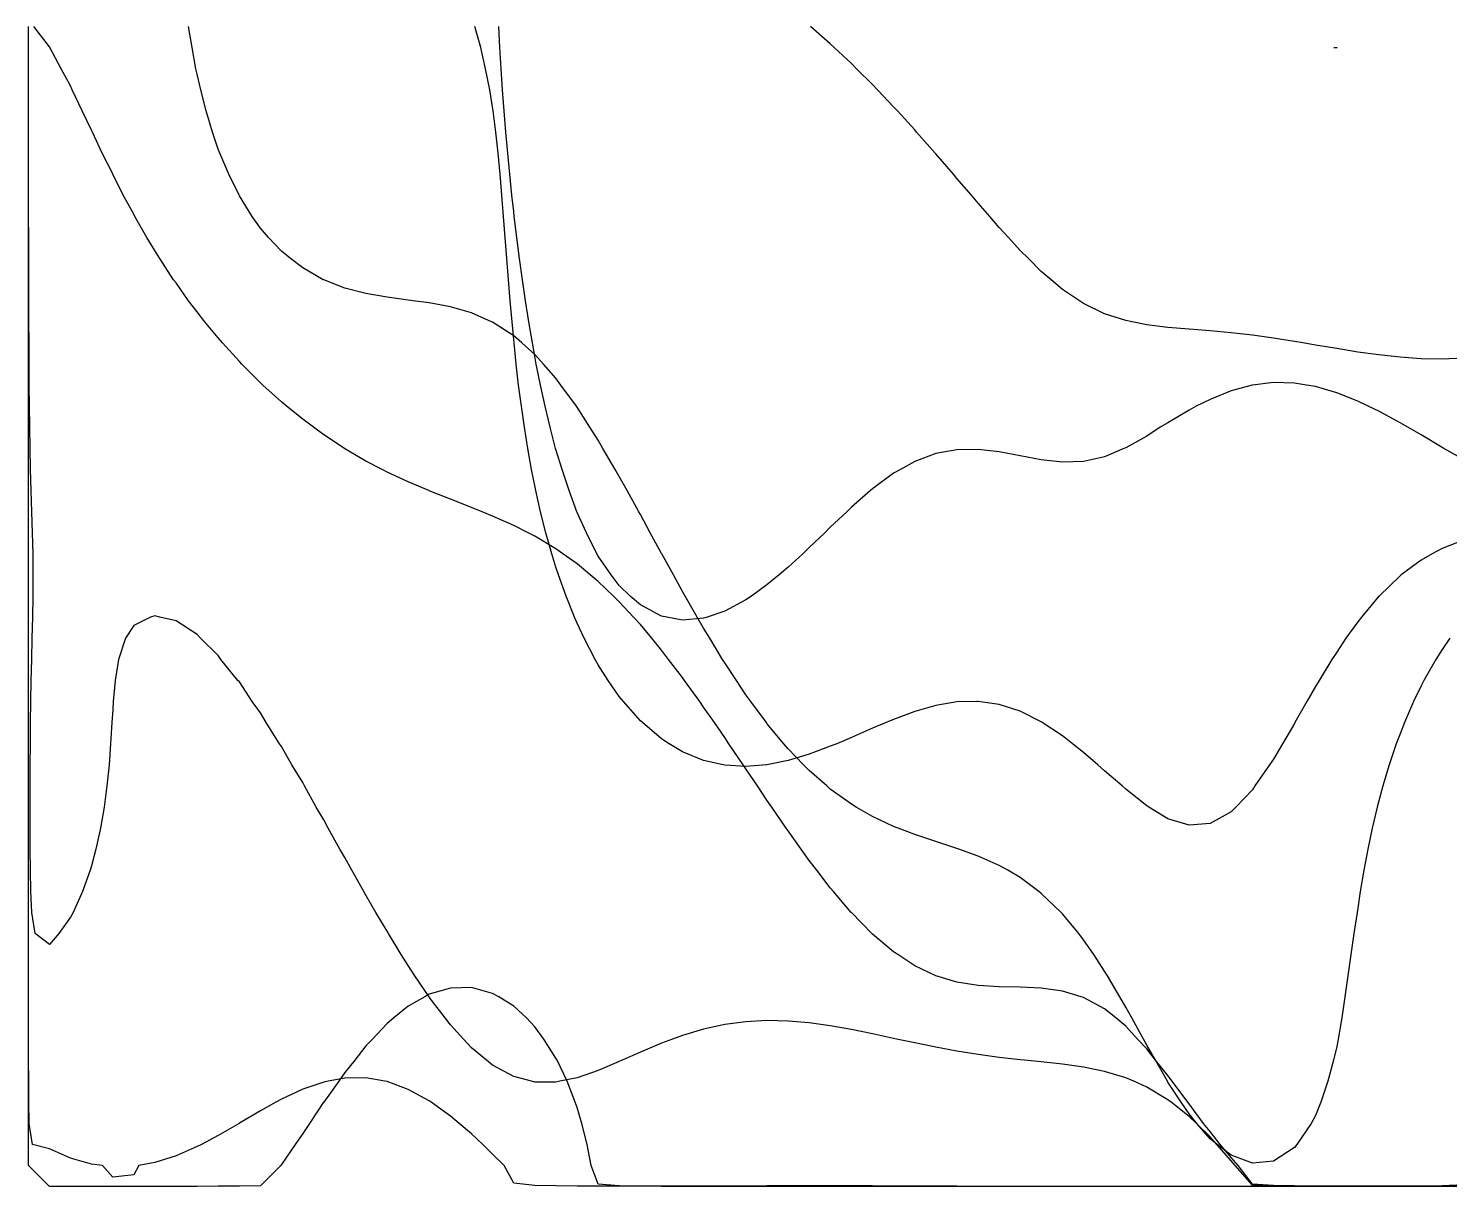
# Model space of a CAD drawing. Header units: metres. Extents: x 350990 to 353010, y 7454990 to 7457010.
# Drawn here: x 350990 to 351663, y 7454990 to 7455539 of the extents above; entities that cross this region are included whole.
import ezdxf

# ---------------------------------------------------------------- set-up
doc = ezdxf.new("R2010")
doc.units = ezdxf.units.M

msp = doc.modelspace()

# ---------------------------------------------------------------- linework, layer by layer
at = {"layer": 'PHY_RL800'}
msp.add_polyline3d([(351610, 7455529.834, 800), (351608.579, 7455530, 800), (351610, 7455530.047, 800), (351610.133, 7455530, 800)], close=True, dxfattribs=at)
at = {"layer": 'PRO_RL1000'}
msp.add_polyline3d([(351670, 7455296.542, 1000), (351660, 7455292.592, 1000), (351655.172, 7455290, 1000), (351650, 7455287.005, 1000), (351640.582, 7455280, 1000), (351640, 7455279.53, 1000), (351630.113, 7455270, 1000), (351630, 7455269.881, 1000), (351621.652, 7455260, 1000), (351620, 7455257.861, 1000), (351614.316, 7455250, 1000), (351610, 7455243.481, 1000), (351607.731, 7455240, 1000), (351601.658, 7455230, 1000), (351600, 7455227.087, 1000), (351595.786, 7455220, 1000), (351590.204, 7455210, 1000), (351590, 7455209.619, 1000), (351584.233, 7455200, 1000), (351580, 7455192.66, 1000), (351578.141, 7455190, 1000), (351571.243, 7455180, 1000), (351570, 7455178.184, 1000), (351562.164, 7455170, 1000), (351560, 7455167.778, 1000), (351550, 7455162.195, 1000), (351540, 7455161.322, 1000), (351530, 7455164.451, 1000), (351520.892, 7455170, 1000), (351520, 7455170.516, 1000), (351510, 7455178.444, 1000), (351508.298, 7455180, 1000), (351500, 7455187.179, 1000), (351496.854, 7455190, 1000), (351490, 7455195.837, 1000), (351484.836, 7455200, 1000), (351480, 7455203.722, 1000), (351470.477, 7455210, 1000), (351470, 7455210.303, 1000), (351460, 7455215.355, 1000), (351450, 7455218.576, 1000), (351440.057, 7455220, 1000), (351440, 7455220.008, 1000), (351439.664, 7455220, 1000), (351430, 7455219.789, 1000), (351420, 7455218.129, 1000), (351410, 7455215.285, 1000), (351400, 7455211.548, 1000), (351396.485, 7455210, 1000), (351390, 7455207.352, 1000), (351380, 7455202.992, 1000), (351373.037, 7455200, 1000), (351370, 7455198.775, 1000), (351360, 7455195.072, 1000), (351350, 7455192.064, 1000), (351340, 7455190.023, 1000), (351339.715, 7455190, 1000), (351330, 7455189.233, 1000), (351320, 7455189.839, 1000), (351319.26, 7455190, 1000), (351310, 7455192.108, 1000), (351300, 7455196.203, 1000), (351293.692, 7455200, 1000), (351290, 7455202.364, 1000), (351281.01, 7455210, 1000), (351280, 7455210.922, 1000), (351271.952, 7455220, 1000), (351270, 7455222.391, 1000), (351264.699, 7455230, 1000), (351260, 7455237.388, 1000), (351258.522, 7455240, 1000), (351253.337, 7455250, 1000), (351250, 7455257.097, 1000), (351248.739, 7455260, 1000), (351244.779, 7455270, 1000), (351241.206, 7455280, 1000), (351240, 7455283.731, 1000), (351238.059, 7455290, 1000), (351235.263, 7455300, 1000), (351232.747, 7455310, 1000), (351230.487, 7455320, 1000), (351230, 7455322.414, 1000), (351228.476, 7455330, 1000), (351226.676, 7455340, 1000), (351225.065, 7455350, 1000), (351223.624, 7455360, 1000), (351222.335, 7455370, 1000), (351221.182, 7455380, 1000), (351220.148, 7455390, 1000), (351220, 7455391.623, 1000), (351219.195, 7455400, 1000), (351218.318, 7455410, 1000), (351217.504, 7455420, 1000), (351216.73, 7455430, 1000), (351215.976, 7455440, 1000), (351215.215, 7455450, 1000), (351214.422, 7455460, 1000), (351213.567, 7455470, 1000), (351212.615, 7455480, 1000), (351211.53, 7455490, 1000), (351210.271, 7455500, 1000), (351210, 7455501.903, 1000), (351208.661, 7455510, 1000), (351206.699, 7455520, 1000), (351204.345, 7455530, 1000), (351201.523, 7455540, 1000)], dxfattribs=at)
at = {"layer": 'PRO_RL1100'}
msp.add_polyline3d([(351670, 7455334.68, 1100), (351660.811, 7455340, 1100), (351660, 7455340.486, 1100), (351650, 7455346.389, 1100), (351643.669, 7455350, 1100), (351640, 7455352.179, 1100), (351630, 7455357.605, 1100), (351624.922, 7455360, 1100), (351620, 7455362.422, 1100), (351610, 7455366.385, 1100), (351600, 7455369.308, 1100), (351595.707, 7455370, 1100), (351590, 7455370.954, 1100), (351580, 7455371.211, 1100), (351570, 7455370.032, 1100), (351569.867, 7455370, 1100), (351560, 7455367.314, 1100), (351550, 7455363.259, 1100), (351543.416, 7455360, 1100), (351540, 7455358.073, 1100), (351530, 7455352.081, 1100), (351526.369, 7455350, 1100), (351520, 7455345.874, 1100), (351510, 7455340.341, 1100), (351509.137, 7455340, 1100), (351500, 7455336.05, 1100), (351490, 7455333.757, 1100), (351480, 7455333.43, 1100), (351470, 7455334.587, 1100), (351460, 7455336.494, 1100), (351450, 7455338.361, 1100), (351440, 7455339.489, 1100), (351430, 7455339.334, 1100), (351420, 7455337.525, 1100), (351410, 7455333.846, 1100), (351403.245, 7455330, 1100), (351400, 7455328.244, 1100), (351390, 7455320.884, 1100), (351389.04, 7455320, 1100), (351380, 7455312.19, 1100), (351377.822, 7455310, 1100), (351370, 7455302.686, 1100), (351367.382, 7455300, 1100), (351360, 7455292.988, 1100), (351356.957, 7455290, 1100), (351350, 7455283.687, 1100), (351345.802, 7455280, 1100), (351340, 7455275.286, 1100), (351332.699, 7455270, 1100), (351330, 7455268.186, 1100), (351320, 7455262.838, 1100), (351311.605, 7455260, 1100), (351310, 7455259.492, 1100), (351300, 7455258.621, 1100), (351292.628, 7455260, 1100), (351290, 7455260.518, 1100), (351280, 7455265.784, 1100), (351275.24, 7455270, 1100), (351270, 7455274.95, 1100), (351266.241, 7455280, 1100), (351260, 7455288.994, 1100), (351259.46, 7455290, 1100), (351254.453, 7455300, 1100), (351250, 7455309.581, 1100), (351249.839, 7455310, 1100), (351246.257, 7455320, 1100), (351242.926, 7455330, 1100), (351240, 7455339.442, 1100), (351239.849, 7455340, 1100), (351237.327, 7455350, 1100), (351234.971, 7455360, 1100), (351232.768, 7455370, 1100), (351230.705, 7455380, 1100), (351230, 7455383.666, 1100), (351228.878, 7455390, 1100), (351227.217, 7455400, 1100), (351225.653, 7455410, 1100), (351224.18, 7455420, 1100), (351222.792, 7455430, 1100), (351221.487, 7455440, 1100), (351220.263, 7455450, 1100), (351220, 7455452.325, 1100), (351219.151, 7455460, 1100), (351218.119, 7455470, 1100), (351217.157, 7455480, 1100), (351216.265, 7455490, 1100), (351215.447, 7455500, 1100), (351214.707, 7455510, 1100), (351214.048, 7455520, 1100), (351213.476, 7455530, 1100), (351212.996, 7455540, 1100)], dxfattribs=at)
at = {"layer": 'PRO_RL1200'}
msp.add_polyline3d([(351670, 7455382.72, 1200), (351660, 7455382.364, 1200), (351650, 7455382.544, 1200), (351640, 7455383.211, 1200), (351630, 7455384.288, 1200), (351620, 7455385.684, 1200), (351610, 7455387.293, 1200), (351600, 7455389.001, 1200), (351593.986, 7455390, 1200), (351590, 7455390.694, 1200), (351580, 7455392.262, 1200), (351570, 7455393.636, 1200), (351560, 7455394.776, 1200), (351550, 7455395.698, 1200), (351540, 7455396.494, 1200), (351530, 7455397.358, 1200), (351520, 7455398.598, 1200), (351512.988, 7455400, 1200), (351510, 7455400.613, 1200), (351500, 7455403.8, 1200), (351490, 7455408.701, 1200), (351488.086, 7455410, 1200), (351480, 7455415.382, 1200), (351474.652, 7455420, 1200), (351470, 7455423.885, 1200), (351463.957, 7455430, 1200), (351460, 7455433.836, 1200), (351454.486, 7455440, 1200), (351450, 7455444.781, 1200), (351445.582, 7455450, 1200), (351440, 7455456.284, 1200), (351436.92, 7455460, 1200), (351430, 7455467.985, 1200), (351428.322, 7455470, 1200), (351420, 7455479.617, 1200), (351419.673, 7455480, 1200), (351410.876, 7455490, 1200), (351410, 7455490.974, 1200), (351401.797, 7455500, 1200), (351400, 7455501.957, 1200), (351392.351, 7455510, 1200), (351390, 7455512.478, 1200), (351382.433, 7455520, 1200), (351380, 7455522.46, 1200), (351371.906, 7455530, 1200), (351370, 7455531.834, 1200), (351360.579, 7455540, 1200)], dxfattribs=at)
at = {"layer": 'PRO_RL500'}
msp.add_polyline3d([(351670, 7454990.048, 500), (351660, 7454990.05, 500), (351650, 7454990.051, 500), (351640, 7454990.052, 500), (351630, 7454990.053, 500), (351620, 7454990.052, 500), (351610, 7454990.052, 500), (351600, 7454990.051, 500), (351590, 7454990.049, 500), (351580, 7454990.048, 500), (351570, 7454990.046, 500), (351560, 7454990.045, 500), (351550, 7454990.044, 500), (351540, 7454990.043, 500), (351530, 7454990.042, 500), (351520, 7454990.042, 500), (351510, 7454990.042, 500), (351500, 7454990.042, 500), (351490, 7454990.043, 500), (351480, 7454990.044, 500), (351470, 7454990.045, 500), (351460, 7454990.046, 500), (351450, 7454990.047, 500), (351440, 7454990.049, 500), (351430, 7454990.051, 500), (351420, 7454990.052, 500), (351410, 7454990.054, 500), (351400, 7454990.055, 500), (351390, 7454990.057, 500), (351380, 7454990.058, 500), (351370, 7454990.06, 500), (351360, 7454990.062, 500), (351350, 7454990.065, 500), (351340, 7454990.069, 500), (351330, 7454990.074, 500), (351320, 7454990.082, 500), (351310, 7454990.093, 500), (351300, 7454990.11, 500), (351290, 7454990.138, 500), (351280, 7454990.192, 500), (351270, 7454990.33, 500), (351260, 7454991.229, 500), (351256.761, 7455000, 500), (351254.774, 7455010, 500), (351252.284, 7455020, 500), (351250, 7455027.545, 500), (351249.185, 7455030, 500), (351245.252, 7455040, 500), (351240.539, 7455050, 500), (351240, 7455051.001, 500), (351234.269, 7455060, 500), (351230, 7455065.8, 500), (351225.999, 7455070, 500), (351220, 7455075.594, 500), (351212.873, 7455080, 500), (351210, 7455081.616, 500), (351200, 7455084.356, 500), (351190, 7455084.179, 500), (351180, 7455081.229, 500), (351177.816, 7455080, 500), (351170, 7455075.544, 500), (351163.231, 7455070, 500), (351160, 7455067.322, 500), (351153.066, 7455060, 500), (351150, 7455056.733, 500), (351144.643, 7455050, 500), (351140, 7455044.138, 500), (351137.057, 7455040, 500), (351130, 7455030.09, 500), (351129.939, 7455030, 500), (351123.224, 7455020, 500), (351120, 7455015.263, 500), (351116.476, 7455010, 500), (351110, 7455000.523, 500), (351109.633, 7455000, 500), (351100, 7454990.479, 500), (351090, 7454990.247, 500), (351080, 7454990.172, 500), (351070, 7454990.136, 500), (351060, 7454990.116, 500), (351050, 7454990.105, 500), (351040, 7454990.099, 500), (351030, 7454990.096, 500), (351020, 7454990.096, 500), (351010, 7454990.098, 500), (351000, 7454990.103, 500), (350990.103, 7455000, 500), (350990.089, 7455010, 500), (350990.08, 7455020, 500), (350990.072, 7455030, 500), (350990.066, 7455040, 500), (350990.062, 7455050, 500), (350990.058, 7455060, 500), (350990.055, 7455070, 500), (350990.052, 7455080, 500), (350990.05, 7455090, 500), (350990.048, 7455100, 500), (350990.047, 7455110, 500), (350990.045, 7455120, 500), (350990.044, 7455130, 500), (350990.044, 7455140, 500), (350990.043, 7455150, 500), (350990.043, 7455160, 500), (350990.042, 7455170, 500), (350990.042, 7455180, 500), (350990.042, 7455190, 500), (350990.042, 7455200, 500), (350990.042, 7455210, 500), (350990.042, 7455220, 500), (350990.043, 7455230, 500), (350990.043, 7455240, 500), (350990.044, 7455250, 500), (350990.044, 7455260, 500), (350990.045, 7455270, 500), (350990.046, 7455280, 500), (350990.047, 7455290, 500), (350990.047, 7455300, 500), (350990.048, 7455310, 500), (350990.049, 7455320, 500), (350990.05, 7455330, 500), (350990.051, 7455340, 500), (350990.052, 7455350, 500), (350990.053, 7455360, 500), (350990.054, 7455370, 500), (350990.054, 7455380, 500), (350990.055, 7455390, 500), (350990.055, 7455400, 500), (350990.055, 7455410, 500), (350990.055, 7455420, 500), (350990.055, 7455430, 500), (350990.055, 7455440, 500), (350990.055, 7455450, 500), (350990.054, 7455460, 500), (350990.053, 7455470, 500), (350990.052, 7455480, 500), (350990.051, 7455490, 500), (350990.05, 7455500, 500), (350990.048, 7455510, 500), (350990.047, 7455520, 500), (350990.045, 7455530, 500), (350990.044, 7455540, 500)], dxfattribs=at)
at = {"layer": 'PRO_RL600'}
msp.add_polyline3d([(351670, 7454990.088, 600), (351660, 7454990.092, 600), (351650, 7454990.097, 600), (351640, 7454990.103, 600), (351630, 7454990.11, 600), (351620, 7454990.117, 600), (351610, 7454990.124, 600), (351600, 7454990.129, 600), (351590, 7454990.132, 600), (351580, 7454990.132, 600), (351570, 7454990.13, 600), (351560, 7454990.127, 600), (351550, 7454990.122, 600), (351540, 7454990.117, 600), (351530, 7454990.113, 600), (351520, 7454990.109, 600), (351510, 7454990.107, 600), (351500, 7454990.106, 600), (351490, 7454990.107, 600), (351480, 7454990.11, 600), (351470, 7454990.115, 600), (351460, 7454990.123, 600), (351450, 7454990.134, 600), (351440, 7454990.15, 600), (351430, 7454990.17, 600), (351420, 7454990.197, 600), (351410, 7454990.232, 600), (351400, 7454990.275, 600), (351390, 7454990.323, 600), (351380, 7454990.368, 600), (351370, 7454990.4, 600), (351360, 7454990.407, 600), (351350, 7454990.389, 600), (351340, 7454990.355, 600), (351330, 7454990.317, 600), (351320, 7454990.283, 600), (351310, 7454990.256, 600), (351300, 7454990.237, 600), (351290, 7454990.226, 600), (351280, 7454990.223, 600), (351270, 7454990.231, 600), (351260, 7454990.251, 600), (351250, 7454990.292, 600), (351240, 7454990.377, 600), (351230, 7454990.586, 600), (351220, 7454991.606, 600), (351215.521, 7455000, 600), (351210, 7455005.434, 600), (351205.34, 7455010, 600), (351200, 7455014.976, 600), (351194.213, 7455020, 600), (351190, 7455023.497, 600), (351180.93, 7455030, 600), (351180, 7455030.642, 600), (351170, 7455036.122, 600), (351160, 7455039.807, 600), (351158.936, 7455040, 600), (351150, 7455041.59, 600), (351140, 7455041.49, 600), (351132.113, 7455040, 600), (351130, 7455039.61, 600), (351120, 7455036.184, 600), (351110, 7455031.504, 600), (351107.329, 7455030, 600), (351100, 7455025.998, 600), (351090, 7455020.083, 600), (351089.862, 7455020, 600), (351080, 7455014.289, 600), (351071.977, 7455010, 600), (351070, 7455008.981, 600), (351060, 7455004.602, 600), (351050, 7455001.394, 600), (351042.3, 7455000, 600), (351040, 7454995.684, 600), (351030, 7454994.447, 600), (351025.114, 7455000, 600), (351020, 7455000.684, 600), (351010, 7455003.585, 600), (351000, 7455007.9, 600), (350991.954, 7455010, 600), (350990.415, 7455020, 600), (350990.236, 7455030, 600), (350990.168, 7455040, 600), (350990.131, 7455050, 600), (350990.109, 7455060, 600), (350990.094, 7455070, 600), (350990.084, 7455080, 600), (350990.076, 7455090, 600), (350990.07, 7455100, 600), (350990.066, 7455110, 600), (350990.062, 7455120, 600), (350990.059, 7455130, 600), (350990.057, 7455140, 600), (350990.056, 7455150, 600), (350990.055, 7455160, 600), (350990.054, 7455170, 600), (350990.053, 7455180, 600), (350990.053, 7455190, 600), (350990.053, 7455200, 600), (350990.054, 7455210, 600), (350990.054, 7455220, 600), (350990.055, 7455230, 600), (350990.056, 7455240, 600), (350990.058, 7455250, 600), (350990.059, 7455260, 600), (350990.061, 7455270, 600), (350990.063, 7455280, 600), (350990.065, 7455290, 600), (350990.067, 7455300, 600), (350990.07, 7455310, 600), (350990.073, 7455320, 600), (350990.076, 7455330, 600), (350990.079, 7455340, 600), (350990.081, 7455350, 600), (350990.084, 7455360, 600), (350990.087, 7455370, 600), (350990.09, 7455380, 600), (350990.092, 7455390, 600), (350990.094, 7455400, 600), (350990.095, 7455410, 600), (350990.096, 7455420, 600), (350990.096, 7455430, 600), (350990.095, 7455440, 600), (350990.094, 7455450, 600), (350990.092, 7455460, 600), (350990.09, 7455470, 600), (350990.087, 7455480, 600), (350990.085, 7455490, 600), (350990.082, 7455500, 600), (350990.078, 7455510, 600), (350990.075, 7455520, 600), (350990.072, 7455530, 600), (350990.069, 7455540, 600)], dxfattribs=at)
at = {"layer": 'PRO_RL700'}
msp.add_polyline3d([(351670, 7454990.093, 700), (351660, 7454990.09, 700), (351650, 7454990.091, 700), (351640, 7454990.095, 700), (351630, 7454990.102, 700), (351620, 7454990.115, 700), (351610, 7454990.135, 700), (351600, 7454990.169, 700), (351590, 7454990.228, 700), (351580, 7454990.356, 700), (351570, 7454990.784, 700), (351561.867, 7455000, 700), (351560, 7455002.315, 700), (351553.208, 7455010, 700), (351550, 7455013.61, 700), (351543.476, 7455020, 700), (351540, 7455023.338, 700), (351531.59, 7455030, 700), (351530, 7455031.22, 700), (351520, 7455037.233, 700), (351513.773, 7455040, 700), (351510, 7455041.598, 700), (351500, 7455044.608, 700), (351490, 7455046.648, 700), (351480, 7455048.067, 700), (351470, 7455049.17, 700), (351462.019, 7455050, 700), (351460, 7455050.199, 700), (351450, 7455051.319, 700), (351440, 7455052.65, 700), (351430, 7455054.24, 700), (351420, 7455056.081, 700), (351410, 7455058.125, 700), (351401.335, 7455060, 700), (351400, 7455060.283, 700), (351390, 7455062.427, 700), (351380, 7455064.458, 700), (351370, 7455066.24, 700), (351360, 7455067.635, 700), (351350, 7455068.511, 700), (351340, 7455068.743, 700), (351330, 7455068.23, 700), (351320, 7455066.899, 700), (351310, 7455064.722, 700), (351300, 7455061.732, 700), (351295.181, 7455060, 700), (351290, 7455058.016, 700), (351280, 7455053.776, 700), (351271.403, 7455050, 700), (351270, 7455049.338, 700), (351260, 7455045.091, 700), (351250, 7455041.645, 700), (351241.818, 7455040, 700), (351240, 7455039.608, 700), (351230, 7455039.611, 700), (351228.445, 7455040, 700), (351220, 7455042.168, 700), (351210, 7455047.58, 700), (351207.03, 7455050, 700), (351200, 7455055.849, 700), (351196.138, 7455060, 700), (351190, 7455066.746, 700), (351187.475, 7455070, 700), (351180, 7455079.875, 700), (351179.914, 7455080, 700), (351173.152, 7455090, 700), (351170, 7455094.818, 700), (351166.725, 7455100, 700), (351160.635, 7455110, 700), (351160, 7455111.079, 700), (351154.689, 7455120, 700), (351150, 7455128.275, 700), (351148.966, 7455130, 700), (351143.243, 7455140, 700), (351140, 7455146.004, 700), (351137.623, 7455150, 700), (351132.035, 7455160, 700), (351130, 7455163.879, 700), (351126.323, 7455170, 700), (351120.797, 7455180, 700), (351120, 7455181.537, 700), (351114.783, 7455190, 700), (351110, 7455198.618, 700), (351109.036, 7455200, 700), (351102.674, 7455210, 700), (351100, 7455214.684, 700), (351096.03, 7455220, 700), (351090, 7455229.263, 700), (351089.322, 7455230, 700), (351081.269, 7455240, 700), (351080, 7455241.799, 700), (351071.518, 7455250, 700), (351070, 7455251.714, 700), (351060, 7455258.315, 700), (351052.389, 7455260, 700), (351050, 7455260.643, 700), (351047.861, 7455260, 700), (351040, 7455256.015, 700), (351036.004, 7455250, 700), (351032.693, 7455240, 700), (351031.118, 7455230, 700), (351030.259, 7455220, 700), (351030, 7455216.075, 700), (351029.637, 7455210, 700), (351029.008, 7455200, 700), (351028.235, 7455190, 700), (351027.219, 7455180, 700), (351025.888, 7455170, 700), (351024.184, 7455160, 700), (351022.057, 7455150, 700), (351020, 7455142.18, 700), (351019.346, 7455140, 700), (351015.591, 7455130, 700), (351011.173, 7455120, 700), (351010, 7455117.79, 700), (351004.404, 7455110, 700), (351000, 7455104.788, 700), (350993.245, 7455110, 700), (350991.598, 7455120, 700), (350991.152, 7455130, 700), (350990.961, 7455140, 700), (350990.869, 7455150, 700), (350990.829, 7455160, 700), (350990.823, 7455170, 700), (350990.844, 7455180, 700), (350990.89, 7455190, 700), (350990.963, 7455200, 700), (350991.066, 7455210, 700), (350991.204, 7455220, 700), (350991.382, 7455230, 700), (350991.604, 7455240, 700), (350991.86, 7455250, 700), (350992.119, 7455260, 700), (350992.313, 7455270, 700), (350992.361, 7455280, 700), (350992.22, 7455290, 700), (350991.936, 7455300, 700), (350991.6, 7455310, 700), (350991.285, 7455320, 700), (350991.023, 7455330, 700), (350990.817, 7455340, 700), (350990.659, 7455350, 700), (350990.538, 7455360, 700), (350990.446, 7455370, 700), (350990.374, 7455380, 700), (350990.318, 7455390, 700), (350990.274, 7455400, 700), (350990.238, 7455410, 700), (350990.209, 7455420, 700), (350990.186, 7455430, 700), (350990.166, 7455440, 700), (350990.15, 7455450, 700), (350990.137, 7455460, 700), (350990.125, 7455470, 700), (350990.116, 7455480, 700), (350990.107, 7455490, 700), (350990.1, 7455500, 700), (350990.094, 7455510, 700), (350990.089, 7455520, 700), (350990.084, 7455530, 700), (350990.08, 7455540, 700)], dxfattribs=at)
at = {"layer": 'PRO_RL800'}
msp.add_polyline3d([(351670, 7454990.814, 800), (351660, 7454990.425, 800), (351650, 7454990.307, 800), (351640, 7454990.256, 800), (351630, 7454990.235, 800), (351620, 7454990.231, 800), (351610, 7454990.245, 800), (351600, 7454990.279, 800), (351590, 7454990.352, 800), (351580, 7454990.524, 800), (351570, 7454991.173, 800), (351563.323, 7455000, 800), (351560, 7455003.832, 800), (351554.758, 7455010, 800), (351550, 7455016.101, 800), (351546.867, 7455020, 800), (351540, 7455029.264, 800), (351539.409, 7455030, 800), (351531.931, 7455040, 800), (351530, 7455042.754, 800), (351524.155, 7455050, 800), (351520, 7455055.398, 800), (351515.65, 7455060, 800), (351510, 7455066.13, 800), (351505.235, 7455070, 800), (351500, 7455074.262, 800), (351490, 7455079.656, 800), (351488.913, 7455080, 800), (351480, 7455082.749, 800), (351470, 7455084.144, 800), (351460, 7455084.586, 800), (351450, 7455084.791, 800), (351440, 7455085.409, 800), (351430, 7455086.996, 800), (351420.041, 7455090, 800), (351420, 7455090.012, 800), (351410, 7455094.681, 800), (351402.006, 7455100, 800), (351400, 7455101.27, 800), (351390, 7455109.732, 800), (351389.749, 7455110, 800), (351380, 7455119.943, 800), (351379.954, 7455120, 800), (351371.475, 7455130, 800), (351370, 7455131.67, 800), (351363.673, 7455140, 800), (351360, 7455144.661, 800), (351356.255, 7455150, 800), (351350, 7455158.633, 800), (351349.091, 7455160, 800), (351342.245, 7455170, 800), (351340, 7455173.188, 800), (351335.479, 7455180, 800), (351330, 7455188.056, 800), (351328.72, 7455190, 800), (351321.986, 7455200, 800), (351320, 7455202.89, 800), (351315.147, 7455210, 800), (351310, 7455217.408, 800), (351308.166, 7455220, 800), (351300.975, 7455230, 800), (351300, 7455231.337, 800), (351293.405, 7455240, 800), (351290, 7455244.415, 800), (351285.393, 7455250, 800), (351280, 7455256.461, 800), (351276.765, 7455260, 800), (351270, 7455267.32, 800), (351267.225, 7455270, 800), (351260, 7455276.909, 800), (351256.301, 7455280, 800), (351250, 7455285.22, 800), (351243.28, 7455290, 800), (351240, 7455292.317, 800), (351230, 7455298.335, 800), (351226.771, 7455300, 800), (351220, 7455303.475, 800), (351210, 7455307.951, 800), (351204.972, 7455310, 800), (351200, 7455312.025, 800), (351190, 7455315.936, 800), (351180, 7455319.893, 800), (351179.745, 7455320, 800), (351170, 7455324.138, 800), (351160, 7455328.782, 800), (351157.626, 7455330, 800), (351150, 7455334.002, 800), (351140, 7455339.84, 800), (351139.749, 7455340, 800), (351130, 7455346.449, 800), (351125.067, 7455350, 800), (351120, 7455353.826, 800), (351112.365, 7455360, 800), (351110, 7455362.03, 800), (351101.165, 7455370, 800), (351100, 7455371.129, 800), (351091.114, 7455380, 800), (351090, 7455381.209, 800), (351081.971, 7455390, 800), (351080, 7455392.373, 800), (351073.588, 7455400, 800), (351070, 7455404.746, 800), (351065.892, 7455410, 800), (351060, 7455418.458, 800), (351058.865, 7455420, 800), (351052.261, 7455430, 800), (351050, 7455433.859, 800), (351046.108, 7455440, 800), (351040.514, 7455450, 800), (351040, 7455451.026, 800), (351035.002, 7455460, 800), (351030.075, 7455470, 800), (351030, 7455470.168, 800), (351024.997, 7455480, 800), (351020.398, 7455490, 800), (351020, 7455490.948, 800), (351015.492, 7455500, 800), (351010.817, 7455510, 800), (351010, 7455511.859, 800), (351005.578, 7455520, 800), (351000.169, 7455530, 800), (351000, 7455530.32, 800), (350992.563, 7455540, 800)], dxfattribs=at)
at = {"layer": 'PRO_RL900'}
msp.add_polyline3d([(351663.646, 7455250, 900), (351660, 7455244.694, 900), (351657.008, 7455240, 900), (351651.329, 7455230, 900), (351650, 7455227.379, 900), (351646.378, 7455220, 900), (351642.053, 7455210, 900), (351640, 7455204.621, 900), (351638.22, 7455200, 900), (351634.817, 7455190, 900), (351631.847, 7455180, 900), (351630, 7455172.891, 900), (351629.205, 7455170, 900), (351626.786, 7455160, 900), (351624.67, 7455150, 900), (351622.811, 7455140, 900), (351621.167, 7455130, 900), (351620, 7455122.075, 900), (351619.655, 7455120, 900), (351618.138, 7455110, 900), (351616.706, 7455100, 900), (351615.304, 7455090, 900), (351613.876, 7455080, 900), (351612.359, 7455070, 900), (351610.681, 7455060, 900), (351610, 7455056.384, 900), (351608.496, 7455050, 900), (351605.747, 7455040, 900), (351602.453, 7455030, 900), (351600, 7455023.753, 900), (351597.883, 7455020, 900), (351591.096, 7455010, 900), (351590, 7455008.635, 900), (351580, 7455002.067, 900), (351570, 7455001.125, 900), (351560, 7455004.902, 900), (351553.407, 7455010, 900), (351550, 7455012.753, 900), (351543.763, 7455020, 900), (351540, 7455024.514, 900), (351536.318, 7455030, 900), (351530, 7455039.571, 900), (351529.751, 7455040, 900), (351524.062, 7455050, 900), (351520, 7455057.052, 900), (351518.404, 7455060, 900), (351512.924, 7455070, 900), (351510, 7455075.158, 900), (351507.272, 7455080, 900), (351501.364, 7455090, 900), (351500, 7455092.201, 900), (351494.934, 7455100, 900), (351490, 7455107.054, 900), (351487.733, 7455110, 900), (351480, 7455119.305, 900), (351479.334, 7455120, 900), (351470, 7455129.021, 900), (351468.778, 7455130, 900), (351460, 7455136.528, 900), (351454.122, 7455140, 900), (351450, 7455142.273, 900), (351440, 7455146.708, 900), (351430.967, 7455150, 900), (351430, 7455150.332, 900), (351420, 7455153.581, 900), (351410, 7455156.93, 900), (351402.093, 7455160, 900), (351400, 7455160.779, 900), (351390, 7455165.465, 900), (351382.292, 7455170, 900), (351380, 7455171.307, 900), (351370, 7455178.516, 900), (351368.331, 7455180, 900), (351360, 7455187.257, 900), (351357.383, 7455190, 900), (351350, 7455197.621, 900), (351348.034, 7455200, 900), (351340, 7455209.625, 900), (351339.726, 7455210, 900), (351332.385, 7455220, 900), (351330, 7455223.238, 900), (351325.52, 7455230, 900), (351320, 7455238.325, 900), (351318.973, 7455240, 900), (351312.872, 7455250, 900), (351310, 7455254.73, 900), (351306.959, 7455260, 900), (351301.223, 7455270, 900), (351300, 7455272.156, 900), (351295.652, 7455280, 900), (351290.139, 7455290, 900), (351290, 7455290.256, 900), (351284.685, 7455300, 900), (351280, 7455308.636, 900), (351279.233, 7455310, 900), (351273.7, 7455320, 900), (351270, 7455326.735, 900), (351268.078, 7455330, 900), (351262.261, 7455340, 900), (351260, 7455343.931, 900), (351256.118, 7455350, 900), (351250, 7455359.577, 900), (351249.688, 7455360, 900), (351242.396, 7455370, 900), (351240, 7455373.294, 900), (351234.064, 7455380, 900), (351230, 7455384.597, 900), (351223.856, 7455390, 900), (351220, 7455393.399, 900), (351210, 7455399.798, 900), (351209.547, 7455400, 900), (351200, 7455404.295, 900), (351190, 7455407.164, 900), (351180, 7455408.978, 900), (351172.172, 7455410, 900), (351170, 7455410.29, 900), (351160, 7455411.626, 900), (351150, 7455413.396, 900), (351140, 7455416.018, 900), (351130, 7455419.864, 900), (351129.748, 7455420, 900), (351120, 7455425.574, 900), (351114.233, 7455430, 900), (351110, 7455433.499, 900), (351103.869, 7455440, 900), (351100, 7455444.487, 900), (351096.13, 7455450, 900), (351090, 7455459.709, 900), (351089.844, 7455460, 900), (351085.002, 7455470, 900), (351080.726, 7455480, 900), (351080, 7455481.897, 900), (351077.273, 7455490, 900), (351074.302, 7455500, 900), (351071.692, 7455510, 900), (351070, 7455517.358, 900), (351069.446, 7455520, 900), (351067.586, 7455530, 900), (351065.955, 7455540, 900)], dxfattribs=at)

doc.saveas('drawing.dxf')
